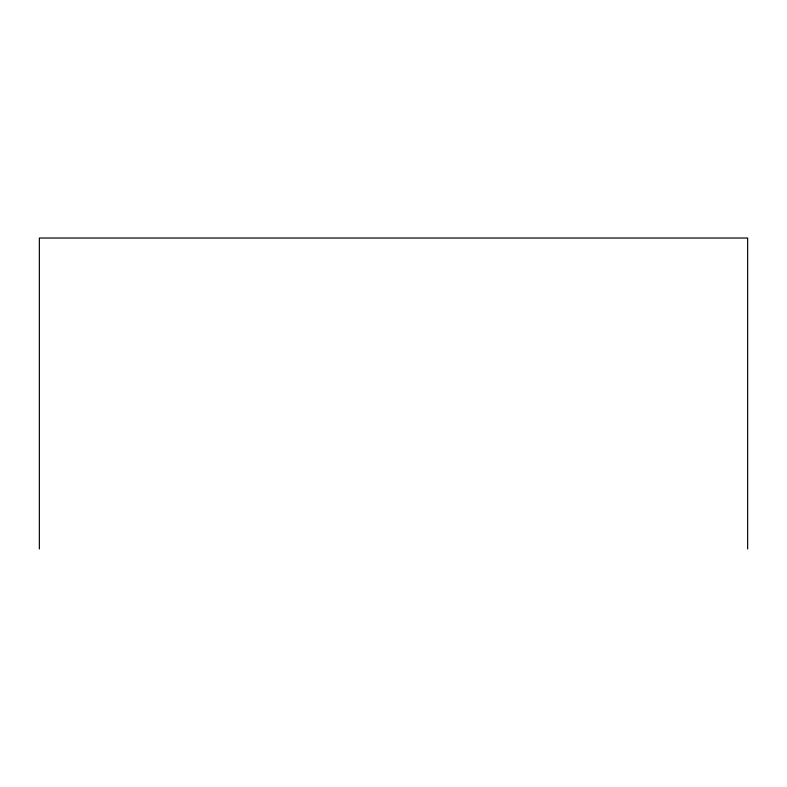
<?xml version="1.0" encoding="UTF-8"?>
<svg xmlns="http://www.w3.org/2000/svg" width="787" height="787" viewBox="0 0 787 787"><rect width="100%" height="100%" fill="white"/><g stroke="black" fill="none" stroke-linecap="round" stroke-linejoin="round"><path stroke-width="1.18" d="M747.65 548.972L747.65 238.028L39.35 238.028L39.35 548.972"/></g></svg>
